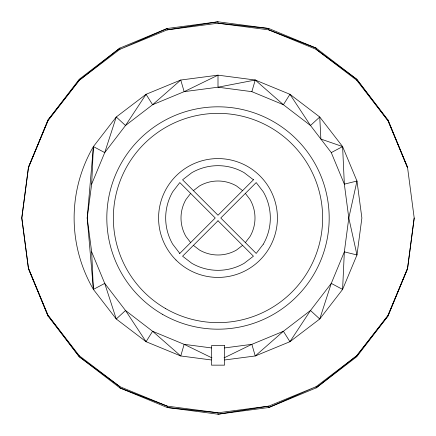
<?xml version="1.0" encoding="UTF-8"?>
<svg xmlns="http://www.w3.org/2000/svg" width="436" height="436" viewBox="0 0 436 436"><rect width="100%" height="100%" fill="white"/><g stroke="black" fill="none" stroke-linecap="round" stroke-linejoin="round"><path stroke-width="0.65" d="M211.351 359.967L180.76 355.972L146.06 341.699L116.259 318.999L93.397 289.417L87.2 218L91.658 184.145L93.397 146.583L116.259 117.001L146.06 94.301L180.76 80.028L218 75.161L255.24 80.028L289.94 94.301L319.741 117.001L342.603 146.583L356.975 181.033L361.88 218L356.975 254.967L342.603 289.417L319.741 318.999L289.94 341.699L255.24 355.972L224.649 359.967M224.486 347.944L251.855 344.342L255.24 355.972L283.4 331.278L310.492 310.492L319.741 318.999L331.278 283.4L344.342 251.855L356.975 254.967L348.8 218L344.342 184.145L331.278 152.6L310.492 125.508L283.4 104.722L251.855 91.658L218 87.2L218 75.161L184.145 91.658L152.6 104.722L146.06 94.301L125.508 125.508L104.722 152.6L93.397 146.583L87.2 218L91.658 251.855L93.397 289.417L104.722 283.4L125.508 310.492L146.06 341.699L152.6 331.278L184.145 344.342L211.956 357.891M414.2 218L407.513 268.778L387.915 316.1L356.735 356.735L316.1 387.915L268.778 407.513L218 414.2L167.222 407.513L119.9 387.915L79.265 356.735L48.085 316.1L28.487 268.778L21.8 218L28.487 167.222L48.085 119.9L79.265 79.265L119.9 48.085L167.222 28.487L218 21.8L268.778 28.487L316.1 48.085L356.735 79.265L387.915 119.9L407.513 167.222L414.2 218L407.513 268.778L387.915 315.392L356.735 355.727L316.1 387.915L316.1 386.683L356.735 355.727L387.915 316.1L407.513 268.413M28.487 167.588L48.085 119.9L79.265 80.273L119.9 49.317L119.9 48.085L79.265 80.273L48.085 120.609L28.487 167.222L21.8 218L28.487 268.778M251.855 91.658L255.24 80.028L283.4 104.722L289.94 94.301L310.492 125.508L319.741 117.001L320.885 139.057L342.603 146.583L344.342 184.145L356.975 181.033L348.8 218L344.342 251.855L342.603 289.417L331.278 283.4L310.492 310.492L289.94 341.699L283.4 331.278L251.855 344.342L224.044 357.891M91.658 184.145L104.722 152.6L116.259 117.001L125.508 125.508L152.6 104.722L180.76 80.028L184.145 91.658L218 87.2L255.24 80.028M190.636 193.41L185.959 199.503A36.995 36.995 0 0 0 185.959 236.497L190.636 242.59M245.364 242.59L250.041 236.497A36.995 36.995 0 0 0 250.041 199.503L245.364 193.41M179.616 253.61L215.226 218L179.801 182.575L172.689 191.84A52.32 52.32 0 0 0 172.689 244.16L179.801 253.425M253.61 179.616L218 215.226L182.575 179.801L191.84 172.689A52.32 52.32 0 0 1 244.16 172.689L253.425 179.801M193.41 190.636L199.503 185.959A36.995 36.995 0 0 1 236.497 185.959L242.59 190.636M242.59 245.364L236.497 250.041A36.995 36.995 0 0 1 199.503 250.041L193.41 245.364M331.278 152.6L342.603 146.583M211.515 347.944L184.145 344.342L180.76 355.972L152.6 331.278L125.508 310.492L116.259 318.999L104.722 283.4L91.658 251.855M407.513 167.588L387.915 119.9L387.915 120.609L356.735 79.265L316.1 49.317L268.778 29.861L218 23.222L167.222 29.861L119.9 49.317L167.222 28.487L167.222 29.861L218 21.8L218 23.222L268.778 28.487L268.778 29.861L316.1 48.085L316.1 49.317L356.735 80.273L387.915 120.609L407.513 167.588L407.513 167.222M79.265 356.735L119.9 386.683L167.222 406.139L218 412.778L268.778 406.139L316.1 386.683L268.778 407.513L268.778 406.139L218 414.2L218 412.778L167.222 407.513L167.222 406.139L119.9 387.915L119.9 386.683L79.265 355.727L48.085 315.392L28.487 268.413L48.085 316.1L48.085 315.392L79.265 356.735L79.265 355.727M356.735 79.265L356.735 80.273M356.735 355.727L356.735 356.735M79.265 79.265L79.265 80.273M93.397 289.417A143.88 142.839 0 0 1 93.397 146.583M263.311 244.16L256.199 253.425L220.774 218L256.199 182.575L263.311 191.84A52.32 52.32 0 0 1 263.311 244.16M218 220.774L182.575 256.199L191.84 263.311A52.32 52.32 0 0 0 244.16 263.311L253.425 256.199L218 220.774M224.54 345.65L211.46 345.65L211.46 365.15L224.54 365.15L224.54 345.65M162.41 314.285A111.18 111.18 0 0 0 329.18 218A111.18 111.18 0 0 0 162.41 121.715A111.18 111.18 0 0 0 162.41 314.285M165.68 308.623A104.64 104.64 0 0 0 322.64 218A104.64 104.64 0 0 0 165.68 127.377A104.64 104.64 0 0 0 165.68 308.623M175.986 260.014A59.421 59.421 0 0 0 275.394 233.38A59.421 59.421 0 0 0 202.62 160.606A59.421 59.421 0 0 0 175.986 260.014"/></g></svg>
